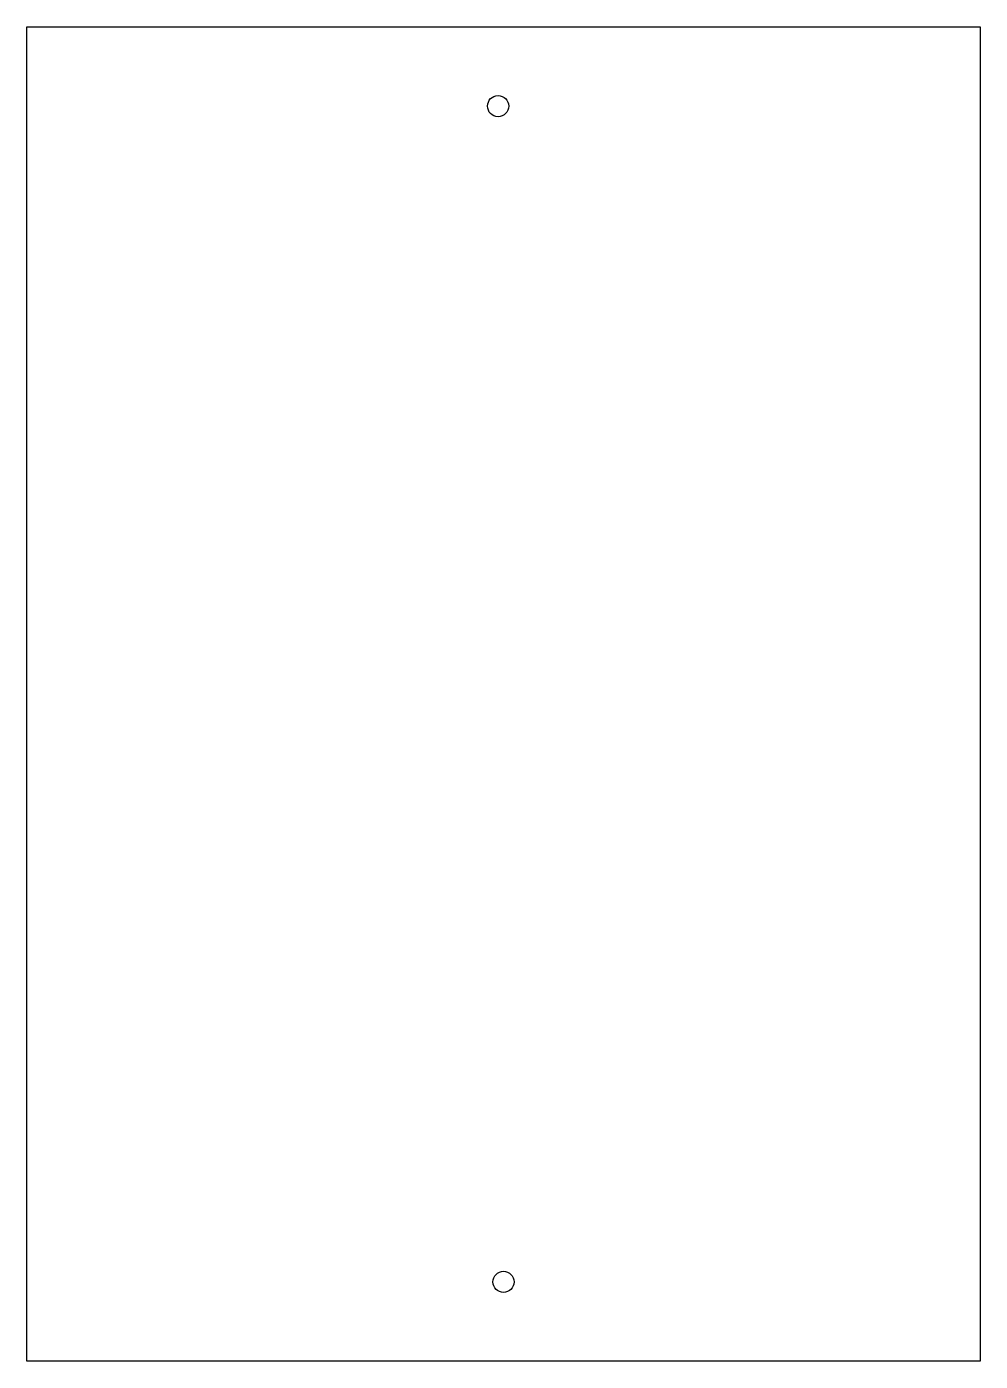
# Model space of a CAD drawing. Header units: millimetres. Extents: x 0 to 180, y 0 to 252.
import ezdxf

# ---------------------------------------------------------------- set-up
doc = ezdxf.new("R2010")
doc.units = ezdxf.units.MM

msp = doc.modelspace()

# ---------------------------------------------------------------- linework, layer by layer
at = {"color": 7, "linetype": 'Continuous', "lineweight": 25}
for p, q in [((0, 0), (0, 252)), ((0, 252), (180, 252)), ((180, 252), (180, 0)), ((180, 0), (0, 0))]:
    msp.add_line(p, q, dxfattribs=at)
for centre in [(88.98, 237), (90, 15)]:
    msp.add_circle(centre, 2, dxfattribs=at)

doc.saveas('drawing.dxf')
